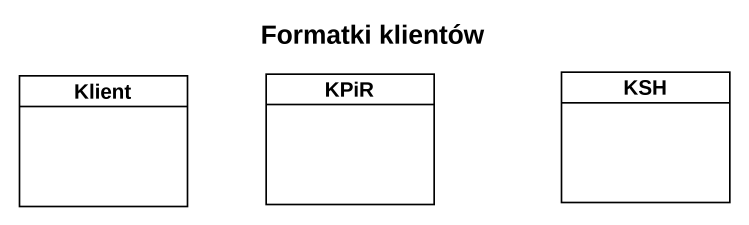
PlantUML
@startuml
title Formatki klientów
hide circle
hide empty members
class KSH
class Klient
class KPiR
@enduml
